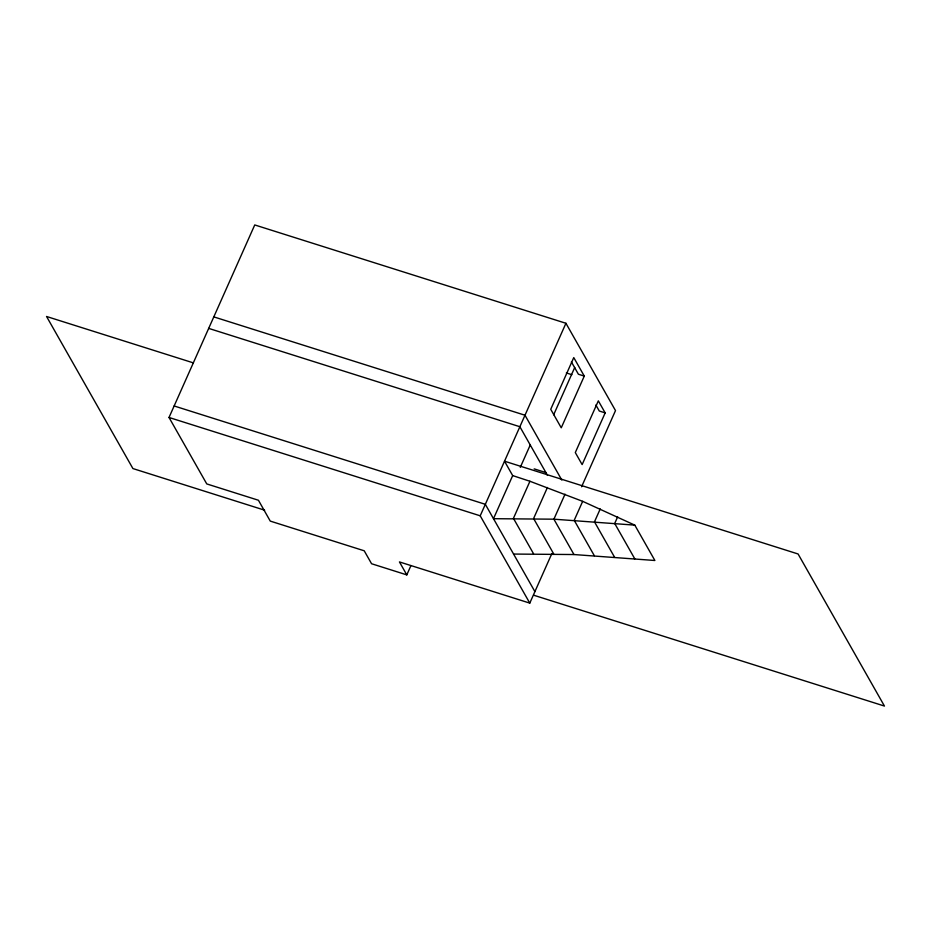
<?xml version="1.0" encoding="UTF-8"?>
<svg xmlns="http://www.w3.org/2000/svg" width="931" height="931" viewBox="0 0 931 931"><rect width="100%" height="100%" fill="white"/><g stroke="black" fill="none" stroke-linecap="round" stroke-linejoin="round"><path stroke-width="1.4" d="M410.78 565.943L406.8 574.881L371.574 563.744L364.219 550.791L270.269 521.104L258.434 500.25L206.763 483.922L169.023 417.472L254.745 224.941L565.932 323.278L615.507 410.583L581.584 486.773M551.885 553.491L529.786 603.113L480.21 515.809L565.932 323.278M533.638 595.2L884.45 706.059L798.088 553.98L504.521 461.206L512.69 475.59L493.488 518.695L553.898 519.184L634.802 525.131L654.889 560.497L573.973 554.539L513.575 554.061M520.289 467.35L530.239 444.995M553.677 414.749L574.73 367.454M634.802 525.131L582.666 501.332L529.937 481.269L513.435 518.334L533.521 553.701M584.284 376.089L561.253 427.818L550.733 409.291L573.764 357.574L584.284 376.089L578.407 374.239L571.39 361.891M547.416 487.483L533.603 518.509L553.689 553.875M565.024 494.175L553.898 519.184L573.973 554.539M605.173 412.887L582.143 464.604L575.3 452.559L598.33 400.842L605.173 412.887L599.296 411.025L595.875 405.008M582.666 501.332L574.218 520.301L594.304 555.667M600.239 508.908L594.478 521.837L614.565 557.204M617.649 516.856L614.704 523.466L634.791 558.833M566.351 372.947L571.878 374.693M213.804 316.889L524.991 415.226L561.824 480.093M208.684 328.387L519.87 426.724L547.498 475.369M534.173 468.875L545.915 472.587M193.334 362.869L46.55 316.482L132.912 468.561L264.637 510.188M174.144 405.974L485.33 504.311L534.906 591.627M169.023 417.472L480.21 515.809M529.786 603.113L399.446 561.928L406.8 574.881M512.69 475.59L529.937 481.269"/></g></svg>
